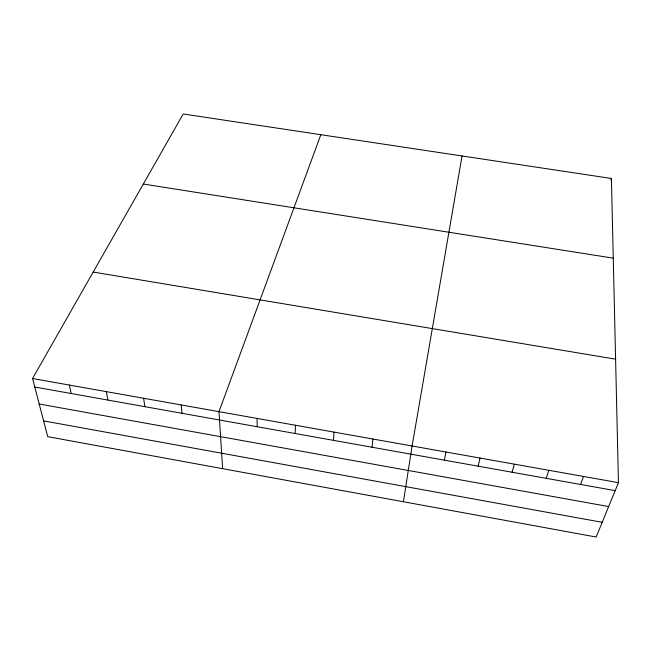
<?xml version="1.0" encoding="UTF-8"?>
<svg xmlns="http://www.w3.org/2000/svg" width="651" height="651" viewBox="0 0 651 651"><rect width="100%" height="100%" fill="white"/><g stroke="black" fill="none" stroke-linecap="round" stroke-linejoin="round"><path stroke-width="0.98" d="M295.237 433.525L295.408 425.241M333.491 440.353L334.028 432.109M372.022 447.237L372.925 439.018M403.417 501.758L412.099 445.984L462.047 155.971M444.364 460.151L445.959 452.006M478.111 466.173L480.031 458.06M512.06 472.235L514.314 464.155M610.907 180.221L611.419 178.472L183.216 113.974L32.55 378.516L47.718 436.666L596.145 537.026L618.45 482.668L611.419 178.472M546.222 478.33L548.809 470.291M580.594 484.466L583.524 476.459M320.845 134.7L218.98 411.652L222.634 468.671M143.318 184.03L613.266 258.154M93.183 272.053L615.594 359.165M32.55 378.516L618.45 482.668M34.772 387.019L615.179 490.642M39.198 404.011L608.652 506.551M43.601 420.88L602.183 522.305M69.315 385.05L71.211 393.529M106.341 391.633L107.903 400.08M143.627 398.257L144.847 406.672M181.173 404.93L182.052 413.32M257.055 418.422L257.243 426.739"/></g></svg>
